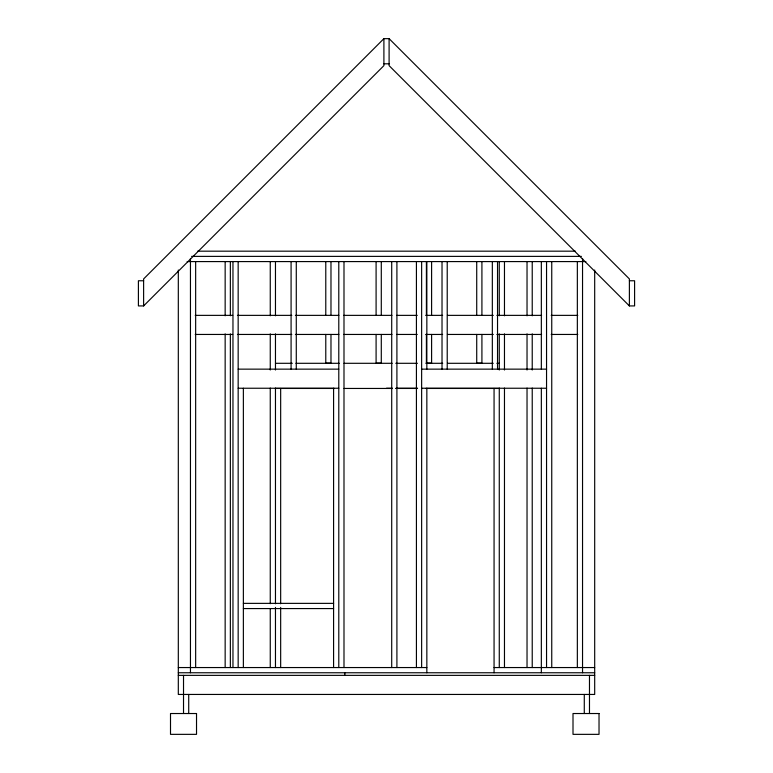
<?xml version="1.0" encoding="UTF-8"?>
<svg xmlns="http://www.w3.org/2000/svg" width="773" height="773" viewBox="0 0 773 773"><rect width="100%" height="100%" fill="white"/><g stroke="black" fill="none" stroke-linecap="round" stroke-linejoin="round"><path stroke-width="1.16" d="M629.386 280.763L634.594 280.763L634.594 305.924L629.386 305.924L629.386 278.937L389.099 38.65L383.901 38.65L143.614 278.937L143.614 305.924L138.406 305.924L138.406 280.763L143.614 280.763M143.614 305.924L383.901 65.637L383.901 38.65M383.901 63.801L389.099 63.801M197.617 251.177L575.383 251.177M191.588 256.385L581.412 256.385M187.143 261.583L585.857 261.583M195.211 315.365L232.683 315.365M237.446 315.365L291.798 315.365M295.383 315.365L338.845 315.365M343.656 315.365L391.93 315.365M396.752 315.365L417.275 315.365M425.71 315.365L442.62 315.365M447.422 315.365L493.309 315.365M496.884 315.365L541.583 315.365M551.178 315.365L577.789 315.365M195.211 334.448L232.683 334.448M237.446 334.448L291.798 334.448M295.383 334.448L338.845 334.448M343.656 334.448L391.93 334.448M396.752 334.448L417.275 334.448M425.71 334.448L442.62 334.448M447.422 334.448L493.309 334.448M496.884 334.448L541.583 334.448M551.178 334.448L577.789 334.448M275.468 363.3L292.31 363.3M295.924 363.3L339.241 363.3M344.053 363.3L392.182 363.3M395.786 363.3L417.449 363.3M425.875 363.3L442.716 363.3M447.528 363.3L493.251 363.3M496.865 363.3L499.271 363.3M238.161 369.146L338.787 369.146M421.633 369.146L546.55 369.146M238.161 388.239L338.787 388.239M386.5 388.239L392.471 388.239M396.066 388.239L417.575 388.239M421.633 388.239L546.55 388.239M275.468 388.452L334.429 388.452M344.053 388.452L392.182 388.452M395.786 388.452L417.449 388.452M425.875 388.452L499.271 388.452M243.369 603.365L333.588 603.365M243.369 608.573L333.588 608.573M178.312 667.553L426.841 667.553M494.063 667.553L594.688 667.553M178.312 672.761L594.688 672.761M178.312 675.36L594.688 675.36M629.386 305.924L389.099 65.637L389.099 38.65M594.688 270.019L594.688 694.444L178.312 694.444L178.312 270.019M589.48 675.36L589.48 713.527M584.282 694.444L584.282 713.527M582.542 258.462L582.542 672.761M577.344 261.583L577.344 667.553M551.748 261.583L551.748 667.553M546.55 261.583L546.55 667.553M541.342 261.583L541.342 369.146M541.342 388.239L541.342 672.761M532.23 261.583L532.23 315.799M532.23 333.868L532.23 370.006M532.23 388.075L532.23 667.553M527.031 261.583L527.031 315.799M527.031 333.868L527.031 370.006M527.031 388.075L527.031 667.553M504.469 261.583L504.469 315.799M504.469 333.868L504.469 370.006M504.469 388.075L504.469 667.553M499.271 261.583L499.271 315.799M499.271 333.868L499.271 370.006M499.271 388.075L499.271 667.553M497.532 261.583L497.532 369.146M494.063 388.452L494.063 672.761M492.333 261.583L492.333 369.146M481.917 261.583L481.917 315.316M481.917 334.419L481.917 363.078L476.719 363.078L476.719 334.419M476.719 261.583L476.719 315.316M447.219 261.583L447.219 369.146M442.021 261.583L442.021 369.146M431.605 261.583L431.605 315.316M431.605 334.419L431.605 363.078L426.406 363.078L426.406 334.419M426.841 261.583L426.841 369.146M426.841 388.239L426.841 672.761M426.406 261.583L426.406 315.316M421.633 261.583L421.633 667.553M416.425 261.583L416.425 667.553M396.907 261.583L396.907 667.553M391.708 261.583L391.708 667.553M381.292 261.583L381.292 315.316M381.292 334.419L381.292 363.078L376.093 363.078L376.093 334.419M376.093 261.583L376.093 315.316M344.864 672.761L344.864 675.36M343.995 261.583L343.995 667.553M338.787 261.583L338.787 667.553M333.588 388.239L333.588 667.553M330.979 261.583L330.979 315.316M330.979 334.419L330.979 363.078L325.781 363.078L325.781 334.419M325.781 261.583L325.781 315.316M296.281 261.583L296.281 369.146M291.083 261.583L291.083 369.146M280.667 388.452L280.667 603.8M280.667 607.404L280.667 667.553M275.468 261.583L275.468 315.799M275.468 333.868L275.468 370.006M275.468 388.075L275.468 603.8M275.468 607.404L275.468 667.553M270.26 261.583L270.26 315.799M270.26 333.868L270.26 370.006M270.26 388.075L270.26 603.713M270.26 608.525L270.26 667.553M243.369 388.239L243.369 667.553M238.161 261.583L238.161 667.553M232.963 261.583L232.963 667.553M230.354 261.583L230.354 315.799M230.354 333.868L230.354 667.553M225.156 261.583L225.156 315.799M225.156 333.868L225.156 667.553M195.656 261.583L195.656 667.553M190.458 258.462L190.458 672.761M188.718 694.444L188.718 713.527M183.52 675.36L183.52 713.527M196.526 713.527L170.504 713.527L170.504 734.35L196.526 734.35L196.526 713.527M599.027 713.527L573.006 713.527L573.006 734.35L599.027 734.35L599.027 713.527"/></g></svg>
